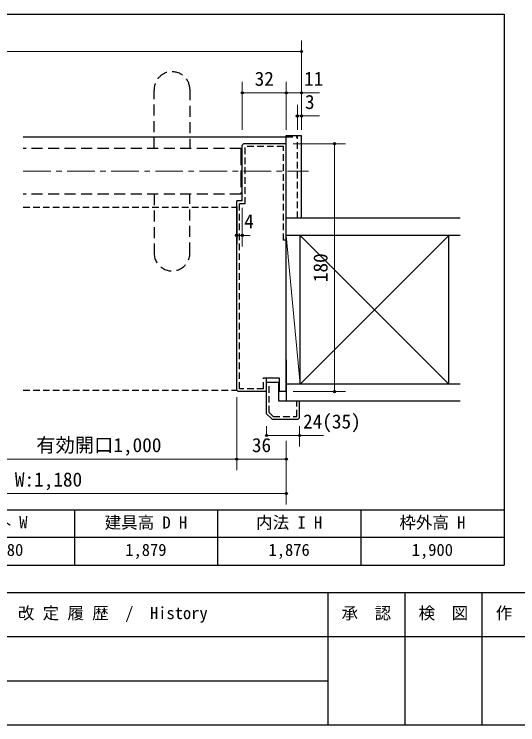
# Model space of a CAD drawing. Units: millimetres at full size; some dimension numbers follow another scale. Extents: x -800 to 800, y -560 to 560.
# Drawn here: x -204 to 162, y -560 to -44 of the extents above; entities that cross this region are included whole.
import ezdxf
from ezdxf.enums import TextEntityAlignment as Align

# ---------------------------------------------------------------- set-up
doc = ezdxf.new("R2010")
doc.units = ezdxf.units.MM
doc.header["$LTSCALE"] = 4
doc.header["$PDMODE"] = 32
doc.header["$PDSIZE"] = 1.6
for name, pattern in [('CHAIN1', [8, 5, -1, 1, -1]), ('DASHED1', [1.8, 1.2, -0.6]), ('DASHED3', [4, 3, -1]), ('USER9', [3, 2, -1])]:
    doc.linetypes.add(name, pattern=pattern)
doc.layers.add('0-0', color=7, linetype='Continuous', lineweight=25)
doc.layers.add('2-0', color=7, linetype='Continuous', lineweight=25)
doc.styles.add('ＭＳ ゴシック', font='')
doc.styles.get('ＭＳ ゴシック').set_extended_font_data('MS Gothic')

msp = doc.modelspace()

# ---------------------------------------------------------------- linework, layer by layer
at = {"layer": '0-0'}
for p, q in [((-780, -44), (152, -44)), ((152, -44), (152, -444)), ((-780, -404), (152, -404)), ((-160, -404), (-160, -444)), ((-56, -404), (-56, -444)), ((48, -404), (48, -444)), ((152, -424), (-780, -424)), ((-800, -464), (800, -464)), ((24, -464), (24, -560)), ((80, -464), (80, -560)), ((136, -464), (136, -560)), ((-476, -496), (800, -496)), ((-476, -528), (24, -528)), ((-800, -560), (800, -560))]:
    msp.add_line(p, q, dxfattribs=at)
msp.add_lwpolyline([(-780, -44), (-780, -444), (152, -444)], dxfattribs=at)
at = {"layer": '2-0', "color": 4, "lineweight": 9}
for p, q in [((4.931, -63.08), (4.931, -101.08)), ((-688.389, -71.08), (4.931, -71.08)), ((-38.069, -93.08), (-38.069, -128.08)), ((-6.069, -93.08), (-6.069, -128.08)), ((4.931, -93.08), (4.931, -128.08)), ((-38.069, -101.08), (-6.069, -101.08)), ((-6.069, -101.08), (17.941, -101.08)), ((1.931, -109.909), (1.931, -128.08)), ((4.931, -109.909), (4.931, -128.08)), ((1.931, -117.909), (17.941, -117.909)), ((36.931, -138.08), (-1.069, -138.08)), ((28.931, -318.08), (28.931, -138.08)), ((-42.069, -212.58), (-42.069, -184.58)), ((-38.069, -212.58), (-38.069, -184.58)), ((-42.069, -204.58), (-32.258, -204.58)), ((-6.069, -204.58), (3.899, -312.58)), ((3.899, -204.58), (111.899, -312.58)), ((3.899, -312.58), (111.899, -204.58)), ((36.931, -318.08), (-1.069, -318.08)), ((-42.069, -375.08), (-42.069, -322.08)), ((-42.069, -375.08), (-42.069, -322.08)), ((-20.419, -349.926), (-20.419, -343.08)), ((3.581, -357.926), (3.581, -343.08)), ((-20.419, -349.926), (20.838, -349.926)), ((-6.069, -375.08), (-6.069, -353.916)), ((-242.208, -367.08), (-42.069, -367.08)), ((-42.069, -367.08), (-6.069, -367.08)), ((-6.069, -400.08), (-6.069, -367.08)), ((-386.208, -392.08), (-6.069, -392.08))]:
    msp.add_line(p, q, dxfattribs=at)
at = {"layer": '2-0', "linetype": 'USER9'}
for p, q in [((-102.069, -141.58), (-102.069, -99.08)), ((-76.068, -98.465), (-76.068, -141.58)), ((-39.069, -141.58), (-197.138, -141.58)), ((-39.069, -174.58), (-197.138, -174.58)), ((-102.069, -174.58), (-102.069, -217.08)), ((-76.068, -217.696), (-76.068, -174.58))]:
    msp.add_line(p, q, dxfattribs=at)
at = {"layer": '2-0'}
for p, q in [((-197.138, -133.08), (-6.069, -133.08)), ((4.931, -192.08), (4.931, -132.08)), ((-38.069, -139.08), (-37.069, -138.08)), ((-38.069, -179.58), (-38.069, -139.08)), ((-6.069, -138.08), (-37.069, -138.08)), ((-6.069, -318.08), (-6.069, -138.08)), ((-42.069, -317.08), (-42.069, -179.58)), ((-38.069, -179.58), (-42.069, -179.58)), ((-42.069, -183.58), (-42.069, -211.041)), ((120.143, -192.08), (-6.069, -192.08)), ((120.143, -204.58), (-6.069, -204.58)), ((3.899, -312.58), (3.899, -204.58)), ((111.899, -312.58), (111.899, -204.58)), ((-6.069, -295.08), (-6.069, -325.08)), ((-20.569, -308.08), (-11.269, -308.08)), ((-20.569, -318.08), (-20.569, -308.08)), ((-11.269, -308.08), (-11.269, -318.08)), ((-11.419, -325.08), (-11.419, -311.08)), ((120.143, -312.58), (-6.069, -312.58)), ((-42.069, -317.08), (-41.069, -318.08)), ((-20.569, -318.08), (-41.069, -318.08)), ((-6.069, -318.08), (-11.269, -318.08)), ((3.581, -325.08), (-11.419, -325.08)), ((120.143, -325.08), (-6.069, -325.08)), ((3.581, -337.08), (3.581, -325.08)), ((-16.419, -338.08), (-20.419, -334.08)), ((-16.419, -338.08), (2.581, -338.08)), ((2.581, -338.08), (3.581, -337.08))]:
    msp.add_line(p, q, dxfattribs=at)
at = {"layer": '2-0', "linetype": 'DASHED1'}
for p, q in [((-6.069, -133.08), (1.931, -133.08)), ((1.931, -192.08), (1.931, -133.08)), ((-36.069, -181.58), (-36.069, -140.08)), ((-8.069, -140.08), (-36.069, -140.08)), ((-8.069, -208.08), (-8.069, -140.08)), ((-197.138, -184.08), (-42.069, -184.08)), ((-40.069, -316.08), (-40.069, -181.58)), ((-36.069, -181.58), (-40.069, -181.58)), ((-6.069, -208.08), (-8.069, -208.08)), ((-22.569, -308.08), (-20.569, -308.08)), ((-22.569, -316.08), (-22.569, -308.08)), ((-18.419, -333.252), (-18.419, -311.08)), ((-197.138, -317.08), (-42.069, -317.08)), ((-22.569, -316.08), (-40.069, -316.08)), ((-15.59, -336.08), (-18.419, -333.252))]:
    msp.add_line(p, q, dxfattribs=at)
at = {"layer": '2-0', "linetype": 'DASHED3'}
msp.add_line((-39.069, -141.58), (-39.069, -174.58), dxfattribs=at)
at = {"layer": '2-0', "color": 4, "linetype": 'CHAIN1', "lineweight": 9}
msp.add_line((-197.138, -158.08), (9.931, -158.08), dxfattribs=at)
at = {"layer": '2-0'}
for points in [[(-6.069, -138.08), (-6.069, -132.08), (4.931, -132.08)], [(-20.419, -334.08), (-20.419, -311.08), (-11.419, -311.08)]]:
    msp.add_lwpolyline(points, dxfattribs=at)
at = {"layer": '2-0', "linetype": 'DASHED1'}
msp.add_lwpolyline([(-15.59, -336.08), (1.581, -336.08), (1.581, -325.08)], dxfattribs=at)
at = {"layer": '2-0', "linetype": 'USER9'}
for centre, start, end in [((-89.069, -98.772), 1.35522, 181.35522), ((-89.069, -217.388), 178.64478, 358.64478)]:
    msp.add_arc(centre, 13.004, start, end, dxfattribs=at)
at = {"layer": '2-0', "color": 4}
for p in [(4.931, -71.08), (-38.069, -101.08), (-6.069, -101.08), (4.931, -101.08), (1.931, -117.909), (4.931, -117.909), (28.931, -138.08), (-42.069, -204.58), (-38.069, -204.58), (28.931, -318.08), (-20.419, -349.926), (3.581, -349.926), (-42.069, -367.08), (-6.069, -367.08), (-6.069, -392.08)]:
    msp.add_point(p, dxfattribs=at)

# ---------------------------------------------------------------- texts
at = {"layer": '0-0', "style": 'ＭＳ ゴシック'}
for s, p in [('枠外 W', (-230, -419.92)), ('建具高 D H', (-138, -420.131)), ('内法 I H', (-28, -420.131)), ('枠外高 H', (76, -420.131)), ('1,180', (-227, -440)), ('1,879', (-123, -440)), ('1,876', (-19, -440)), ('1,900', (85, -440)), ('改 定 履 歴\u3000/\u3000History', (-201, -485.894)), ('承\u3000認', (34, -485.92)), ('検\u3000図', (90, -485.92)), ('作\u3000成', (146, -485.92))]:
    msp.add_text(s, height=8.798, dxfattribs=at).set_placement(p, align=Align.BOTTOM_LEFT)
at = {"layer": '2-0', "style": 'ＭＳ ゴシック'}
for s, p in [('32', (-29.069, -99.08)), ('11', (6.847, -99.08)), ('3', (7.467, -115.909)), ('4', (-36.643, -202.58)), ('24(35)', (6.078, -347.926)), ('有効開口1,000', (-187.638, -365.08)), ('36', (-31.069, -365.08)), ('枠外 W:1,180', (-238.138, -390.08))]:
    msp.add_text(s, height=10.26, dxfattribs=at).set_placement(p, align=Align.BOTTOM_LEFT)
msp.add_text('180', height=10.26, rotation=90, dxfattribs=at).set_placement((26.931, -238.58), align=Align.BOTTOM_LEFT)

doc.saveas('drawing.dxf')
